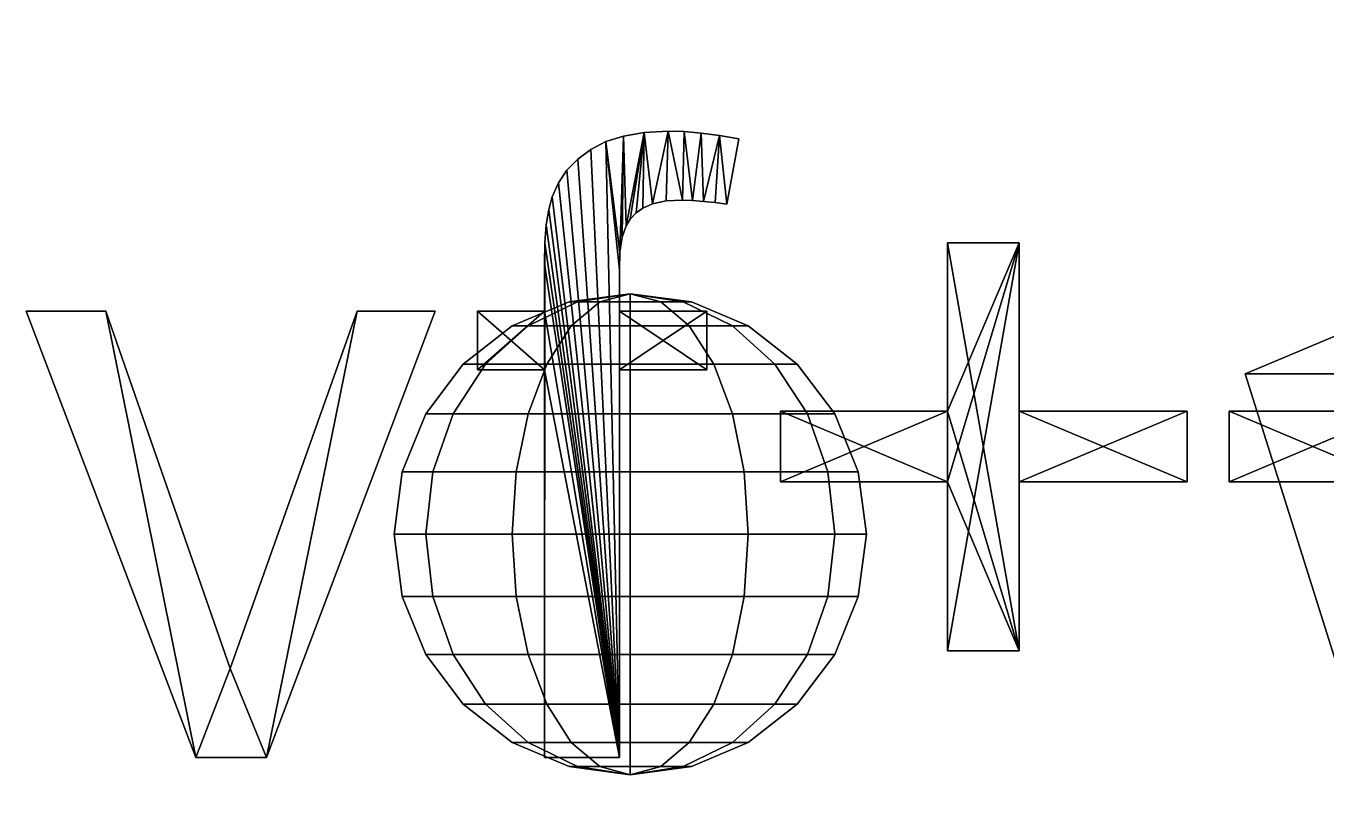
# Model space of a CAD drawing. Header units: metres. Extents: x -1.98 to 4.44, y -0.01 to 2.53.
# Drawn here: x -0.415 to 1.133, y 0.891 to 1.8 of the extents above; entities that cross this region are included whole.
import ezdxf

# ---------------------------------------------------------------- set-up
doc = ezdxf.new("R2010")
doc.units = ezdxf.units.M

msp = doc.modelspace()

# ---------------------------------------------------------------- linework, layer by layer
at = {"layer": '+'}
for points in [[(0.6819, 1.3417, 0.4981), (0.7669, 1.0568, 0.4981), (0.6819, 1.5417, 0.4981)], [(0.6819, 1.5417, 0.4981), (0.7669, 1.0568, 0.4981), (0.7669, 1.5417, 0.4981)], [(0.7669, 1.5417, 0.2264), (0.6819, 1.3417, 0.2264), (0.6819, 1.5417, 0.2264)], [(0.6819, 1.3417, 0.2264), (0.7669, 1.5417, 0.2264), (0.6819, 1.2577, 0.2264)], [(0.6819, 1.2577, 0.2264), (0.7669, 1.5417, 0.2264), (0.6819, 1.0568, 0.2264)], [(0.6819, 1.0568, 0.2264), (0.7669, 1.5417, 0.2264), (0.7669, 1.0568, 0.2264)], [(0.6819, 1.5417, 0.4981), (0.7669, 1.5417, 0.2264), (0.6819, 1.5417, 0.2264)], [(0.7669, 1.5417, 0.2264), (0.6819, 1.5417, 0.4981), (0.7669, 1.5417, 0.4981)], [(0.6819, 1.5417, 0.4981), (0.6819, 1.3417, 0.2264), (0.6819, 1.3417, 0.4981)], [(0.6819, 1.3417, 0.2264), (0.6819, 1.5417, 0.4981), (0.6819, 1.5417, 0.2264)], [(0.7669, 1.5417, 0.4981), (0.7669, 1.0568, 0.4981), (0.7669, 1.2577, 0.4981)], [(0.7669, 1.5417, 0.4981), (0.7669, 1.2577, 0.4981), (0.7669, 1.3417, 0.4981)], [(0.7669, 1.0568, 0.2264), (0.7669, 1.5417, 0.2264), (0.7669, 1.3417, 0.2264)], [(0.7669, 1.5417, 0.2264), (0.7669, 1.3417, 0.4981), (0.7669, 1.3417, 0.2264)], [(0.7669, 1.3417, 0.4981), (0.7669, 1.5417, 0.2264), (0.7669, 1.5417, 0.4981)], [(0.6819, 1.2577, 0.4981), (0.4829, 1.3417, 0.4981), (0.4829, 1.2577, 0.4981)], [(0.4829, 1.3417, 0.4981), (0.6819, 1.2577, 0.4981), (0.6819, 1.3417, 0.4981)], [(0.6819, 1.3417, 0.2264), (0.4829, 1.2577, 0.2264), (0.4829, 1.3417, 0.2264)], [(0.4829, 1.2577, 0.2264), (0.6819, 1.3417, 0.2264), (0.6819, 1.2577, 0.2264)], [(0.4829, 1.3417, 0.4981), (0.6819, 1.3417, 0.2264), (0.4829, 1.3417, 0.2264)], [(0.6819, 1.3417, 0.2264), (0.4829, 1.3417, 0.4981), (0.6819, 1.3417, 0.4981)], [(0.4829, 1.3417, 0.4981), (0.4829, 1.2577, 0.2264), (0.4829, 1.2577, 0.4981)], [(0.4829, 1.2577, 0.2264), (0.4829, 1.3417, 0.4981), (0.4829, 1.3417, 0.2264)], [(0.6819, 1.2577, 0.4981), (0.7669, 1.0568, 0.4981), (0.6819, 1.3417, 0.4981)], [(0.9669, 1.2577, 0.4981), (0.7669, 1.3417, 0.4981), (0.7669, 1.2577, 0.4981)], [(0.7669, 1.3417, 0.4981), (0.9669, 1.2577, 0.4981), (0.9669, 1.3417, 0.4981)], [(0.9669, 1.3417, 0.2264), (0.7669, 1.2577, 0.2264), (0.7669, 1.3417, 0.2264)], [(0.7669, 1.2577, 0.2264), (0.9669, 1.3417, 0.2264), (0.9669, 1.2577, 0.2264)], [(0.7669, 1.0568, 0.2264), (0.7669, 1.3417, 0.2264), (0.7669, 1.2577, 0.2264)], [(0.7669, 1.3417, 0.4981), (0.9669, 1.3417, 0.2264), (0.7669, 1.3417, 0.2264)], [(0.9669, 1.3417, 0.2264), (0.7669, 1.3417, 0.4981), (0.9669, 1.3417, 0.4981)], [(0.9669, 1.3417, 0.2264), (0.9669, 1.2577, 0.4981), (0.9669, 1.2577, 0.2264)], [(0.9669, 1.2577, 0.4981), (0.9669, 1.3417, 0.2264), (0.9669, 1.3417, 0.4981)], [(1.2159, 1.2577, 0.4981), (1.0169, 1.3417, 0.4981), (1.0169, 1.2577, 0.4981)], [(1.0169, 1.3417, 0.4981), (1.2159, 1.2577, 0.4981), (1.2159, 1.3417, 0.4981)], [(1.2159, 1.3417, 0.2264), (1.0169, 1.2577, 0.2264), (1.0169, 1.3417, 0.2264)], [(1.0169, 1.2577, 0.2264), (1.2159, 1.3417, 0.2264), (1.2159, 1.2577, 0.2264)], [(1.0169, 1.3417, 0.4981), (1.2159, 1.3417, 0.2264), (1.0169, 1.3417, 0.2264)], [(1.2159, 1.3417, 0.2264), (1.0169, 1.3417, 0.4981), (1.2159, 1.3417, 0.4981)], [(1.0169, 1.3417, 0.4981), (1.0169, 1.2577, 0.2264), (1.0169, 1.2577, 0.4981)], [(1.0169, 1.2577, 0.2264), (1.0169, 1.3417, 0.4981), (1.0169, 1.3417, 0.2264)], [(0.6819, 1.2577, 0.4981), (0.4829, 1.2577, 0.2264), (0.6819, 1.2577, 0.2264)], [(0.4829, 1.2577, 0.2264), (0.6819, 1.2577, 0.4981), (0.4829, 1.2577, 0.4981)], [(0.7669, 1.0568, 0.4981), (0.6819, 1.2577, 0.4981), (0.6819, 1.0568, 0.4981)], [(0.6819, 1.2577, 0.4981), (0.6819, 1.0568, 0.2264), (0.6819, 1.0568, 0.4981)], [(0.6819, 1.0568, 0.2264), (0.6819, 1.2577, 0.4981), (0.6819, 1.2577, 0.2264)], [(0.9669, 1.2577, 0.4981), (0.7669, 1.2577, 0.2264), (0.9669, 1.2577, 0.2264)], [(0.7669, 1.2577, 0.2264), (0.9669, 1.2577, 0.4981), (0.7669, 1.2577, 0.4981)], [(0.7669, 1.2577, 0.2264), (0.7669, 1.0568, 0.4981), (0.7669, 1.0568, 0.2264)], [(0.7669, 1.0568, 0.4981), (0.7669, 1.2577, 0.2264), (0.7669, 1.2577, 0.4981)], [(1.2159, 1.2577, 0.4981), (1.0169, 1.2577, 0.2264), (1.2159, 1.2577, 0.2264)], [(1.0169, 1.2577, 0.2264), (1.2159, 1.2577, 0.4981), (1.0169, 1.2577, 0.4981)], [(0.7669, 1.0568, 0.4981), (0.6819, 1.0568, 0.2264), (0.7669, 1.0568, 0.2264)], [(0.6819, 1.0568, 0.2264), (0.7669, 1.0568, 0.4981), (0.6819, 1.0568, 0.4981)]]:
    msp.add_3dface(points, dxfattribs=at)
at = {"layer": 'box'}
for points in [[(2.4249, 0.517, 2.4723), (2.0206, 1.7997, 2.2389), (1.0359, 1.3859, 1.6703), (1.4402, 0.1032, 1.9038)], [(1.6809, 1.3859, 0.5532), (1.0359, 1.3859, 1.6703), (2.0206, 1.7997, 2.2389), (2.6656, 1.7997, 1.1217)], [(1.4402, 0.1032, 1.9038), (1.0359, 1.3859, 1.6703), (1.6809, 1.3859, 0.5532), (2.0852, 0.1032, 0.7866)]]:
    msp.add_3dface(points, dxfattribs=at)
at = {"layer": 'f'}
for points in [[(0.2963, 1.6687, 0.4981), (0.2993, 1.5622, 0.4981), (0.3208, 1.6732, 0.4981)], [(0.2993, 1.5622, 0.2264), (0.2963, 1.6687, 0.2264), (0.3208, 1.6732, 0.2264)], [(0.2963, 1.6687, 0.4981), (0.3208, 1.6732, 0.2264), (0.2963, 1.6687, 0.2264)], [(0.3208, 1.6732, 0.2264), (0.2963, 1.6687, 0.4981), (0.3208, 1.6732, 0.4981)], [(0.3208, 1.6732, 0.4981), (0.2993, 1.5622, 0.4981), (0.3043, 1.5702, 0.4981)], [(0.2993, 1.5622, 0.2264), (0.3208, 1.6732, 0.2264), (0.3043, 1.5702, 0.2264)], [(0.3208, 1.6732, 0.4981), (0.3043, 1.5702, 0.4981), (0.3113, 1.5777, 0.4981)], [(0.3043, 1.5702, 0.2264), (0.3208, 1.6732, 0.2264), (0.3113, 1.5777, 0.2264)], [(0.3208, 1.6732, 0.4981), (0.3113, 1.5777, 0.4981), (0.3193, 1.5832, 0.4981)], [(0.3113, 1.5777, 0.2264), (0.3208, 1.6732, 0.2264), (0.3193, 1.5832, 0.2264)], [(0.3208, 1.6732, 0.4981), (0.3193, 1.5832, 0.4981), (0.3308, 1.5882, 0.4981)], [(0.3193, 1.5832, 0.2264), (0.3208, 1.6732, 0.2264), (0.3308, 1.5882, 0.2264)], [(0.3208, 1.6732, 0.4981), (0.3308, 1.5882, 0.4981), (0.3493, 1.6747, 0.4981)], [(0.3308, 1.5882, 0.2264), (0.3208, 1.6732, 0.2264), (0.3493, 1.6747, 0.2264)], [(0.3208, 1.6732, 0.4981), (0.3493, 1.6747, 0.2264), (0.3208, 1.6732, 0.2264)], [(0.3493, 1.6747, 0.2264), (0.3208, 1.6732, 0.4981), (0.3493, 1.6747, 0.4981)], [(0.3493, 1.6747, 0.4981), (0.3308, 1.5882, 0.4981), (0.3468, 1.5917, 0.4981)], [(0.3308, 1.5882, 0.2264), (0.3493, 1.6747, 0.2264), (0.3468, 1.5917, 0.2264)], [(0.3493, 1.6747, 0.4981), (0.3468, 1.5917, 0.4981), (0.3663, 1.5927, 0.4981)], [(0.3468, 1.5917, 0.2264), (0.3493, 1.6747, 0.2264), (0.3663, 1.5927, 0.2264)], [(0.3493, 1.6747, 0.4981), (0.3663, 1.5927, 0.4981), (0.3683, 1.6742, 0.4981)], [(0.3663, 1.5927, 0.2264), (0.3493, 1.6747, 0.2264), (0.3683, 1.6742, 0.2264)], [(0.3493, 1.6747, 0.4981), (0.3683, 1.6742, 0.2264), (0.3493, 1.6747, 0.2264)], [(0.3683, 1.6742, 0.2264), (0.3493, 1.6747, 0.4981), (0.3683, 1.6742, 0.4981)], [(0.3683, 1.6742, 0.4981), (0.3663, 1.5927, 0.4981), (0.3783, 1.5922, 0.4981)], [(0.3663, 1.5927, 0.2264), (0.3683, 1.6742, 0.2264), (0.3783, 1.5922, 0.2264)], [(0.3683, 1.6742, 0.4981), (0.3783, 1.5922, 0.4981), (0.3888, 1.6722, 0.4981)], [(0.3783, 1.5922, 0.2264), (0.3683, 1.6742, 0.2264), (0.3888, 1.6722, 0.2264)], [(0.3683, 1.6742, 0.4981), (0.3888, 1.6722, 0.2264), (0.3683, 1.6742, 0.2264)], [(0.3888, 1.6722, 0.2264), (0.3683, 1.6742, 0.4981), (0.3888, 1.6722, 0.4981)], [(0.3888, 1.6722, 0.4981), (0.3783, 1.5922, 0.4981), (0.3913, 1.5912, 0.4981)], [(0.3783, 1.5922, 0.2264), (0.3888, 1.6722, 0.2264), (0.3913, 1.5912, 0.2264)], [(0.3888, 1.6722, 0.4981), (0.3913, 1.5912, 0.4981), (0.4103, 1.6697, 0.4981)], [(0.3913, 1.5912, 0.2264), (0.3888, 1.6722, 0.2264), (0.4103, 1.6697, 0.2264)], [(0.3888, 1.6722, 0.4981), (0.4103, 1.6697, 0.2264), (0.3888, 1.6722, 0.2264)], [(0.4103, 1.6697, 0.2264), (0.3888, 1.6722, 0.4981), (0.4103, 1.6697, 0.4981)], [(0.2573, 1.6527, 0.4981), (0.2913, 0.9297, 0.4981), (0.2753, 1.6622, 0.4981)], [(0.2913, 0.9297, 0.2264), (0.2573, 1.6527, 0.2264), (0.2753, 1.6622, 0.2264)], [(0.2573, 1.6527, 0.4981), (0.2753, 1.6622, 0.2264), (0.2573, 1.6527, 0.2264)], [(0.2753, 1.6622, 0.2264), (0.2573, 1.6527, 0.4981), (0.2753, 1.6622, 0.4981)], [(0.2753, 1.6622, 0.4981), (0.2918, 1.5307, 0.4981), (0.2963, 1.6687, 0.4981)], [(0.2918, 1.5307, 0.2264), (0.2753, 1.6622, 0.2264), (0.2963, 1.6687, 0.2264)], [(0.2753, 1.6622, 0.4981), (0.2963, 1.6687, 0.2264), (0.2753, 1.6622, 0.2264)], [(0.2963, 1.6687, 0.2264), (0.2753, 1.6622, 0.4981), (0.2963, 1.6687, 0.4981)], [(0.2753, 1.6622, 0.4981), (0.2913, 0.9297, 0.4981), (0.2913, 1.5097, 0.4981)], [(0.2753, 1.6622, 0.4981), (0.2913, 1.5097, 0.4981), (0.2918, 1.5307, 0.4981)], [(0.2753, 1.6622, 0.2264), (0.2918, 1.5307, 0.2264), (0.2913, 1.5097, 0.2264)], [(0.2913, 0.9297, 0.2264), (0.2753, 1.6622, 0.2264), (0.2913, 1.5097, 0.2264)], [(0.2963, 1.6687, 0.4981), (0.2918, 1.5307, 0.4981), (0.2948, 1.5487, 0.4981)], [(0.2918, 1.5307, 0.2264), (0.2963, 1.6687, 0.2264), (0.2948, 1.5487, 0.2264)], [(0.2963, 1.6687, 0.4981), (0.2948, 1.5487, 0.4981), (0.2993, 1.5622, 0.4981)], [(0.2948, 1.5487, 0.2264), (0.2963, 1.6687, 0.2264), (0.2993, 1.5622, 0.2264)], [(0.4103, 1.6697, 0.4981), (0.3913, 1.5912, 0.4981), (0.4053, 1.5897, 0.4981)], [(0.3913, 1.5912, 0.2264), (0.4103, 1.6697, 0.2264), (0.4053, 1.5897, 0.2264)], [(0.4103, 1.6697, 0.4981), (0.4053, 1.5897, 0.4981), (0.4193, 1.5877, 0.4981)], [(0.4053, 1.5897, 0.2264), (0.4103, 1.6697, 0.2264), (0.4193, 1.5877, 0.2264)], [(0.4103, 1.6697, 0.4981), (0.4193, 1.5877, 0.4981), (0.4333, 1.6657, 0.4981)], [(0.4193, 1.5877, 0.2264), (0.4103, 1.6697, 0.2264), (0.4333, 1.6657, 0.2264)], [(0.4103, 1.6697, 0.4981), (0.4333, 1.6657, 0.2264), (0.4103, 1.6697, 0.2264)], [(0.4333, 1.6657, 0.2264), (0.4103, 1.6697, 0.4981), (0.4333, 1.6657, 0.4981)], [(0.4333, 1.6657, 0.2264), (0.4193, 1.5877, 0.4981), (0.4193, 1.5877, 0.2264)], [(0.4193, 1.5877, 0.4981), (0.4333, 1.6657, 0.2264), (0.4333, 1.6657, 0.4981)], [(0.2288, 1.6282, 0.4981), (0.2913, 0.9297, 0.4981), (0.2418, 1.6412, 0.4981)], [(0.2913, 0.9297, 0.2264), (0.2288, 1.6282, 0.2264), (0.2418, 1.6412, 0.2264)], [(0.2418, 1.6412, 0.4981), (0.2288, 1.6282, 0.2264), (0.2288, 1.6282, 0.4981)], [(0.2288, 1.6282, 0.2264), (0.2418, 1.6412, 0.4981), (0.2418, 1.6412, 0.2264)], [(0.2418, 1.6412, 0.4981), (0.2913, 0.9297, 0.4981), (0.2573, 1.6527, 0.4981)], [(0.2913, 0.9297, 0.2264), (0.2418, 1.6412, 0.2264), (0.2573, 1.6527, 0.2264)], [(0.2418, 1.6412, 0.4981), (0.2573, 1.6527, 0.2264), (0.2418, 1.6412, 0.2264)], [(0.2573, 1.6527, 0.2264), (0.2418, 1.6412, 0.4981), (0.2573, 1.6527, 0.4981)], [(0.2188, 1.6132, 0.4981), (0.2913, 0.9297, 0.4981), (0.2288, 1.6282, 0.4981)], [(0.2913, 0.9297, 0.2264), (0.2188, 1.6132, 0.2264), (0.2288, 1.6282, 0.2264)], [(0.2288, 1.6282, 0.4981), (0.2188, 1.6132, 0.2264), (0.2188, 1.6132, 0.4981)], [(0.2188, 1.6132, 0.2264), (0.2288, 1.6282, 0.4981), (0.2288, 1.6282, 0.2264)], [(0.2113, 1.5967, 0.4981), (0.2913, 0.9297, 0.4981), (0.2188, 1.6132, 0.4981)], [(0.2913, 0.9297, 0.2264), (0.2113, 1.5967, 0.2264), (0.2188, 1.6132, 0.2264)], [(0.2188, 1.6132, 0.4981), (0.2113, 1.5967, 0.2264), (0.2113, 1.5967, 0.4981)], [(0.2113, 1.5967, 0.2264), (0.2188, 1.6132, 0.4981), (0.2188, 1.6132, 0.2264)], [(0.2073, 1.5817, 0.4981), (0.2913, 0.9297, 0.4981), (0.2113, 1.5967, 0.4981)], [(0.2913, 0.9297, 0.2264), (0.2073, 1.5817, 0.2264), (0.2113, 1.5967, 0.2264)], [(0.2113, 1.5967, 0.4981), (0.2073, 1.5817, 0.2264), (0.2073, 1.5817, 0.4981)], [(0.2073, 1.5817, 0.2264), (0.2113, 1.5967, 0.4981), (0.2113, 1.5967, 0.2264)], [(0.2043, 1.5632, 0.4981), (0.2913, 0.9297, 0.4981), (0.2073, 1.5817, 0.4981)], [(0.2913, 0.9297, 0.2264), (0.2043, 1.5632, 0.2264), (0.2073, 1.5817, 0.2264)], [(0.2073, 1.5817, 0.4981), (0.2043, 1.5632, 0.2264), (0.2043, 1.5632, 0.4981)], [(0.2043, 1.5632, 0.2264), (0.2073, 1.5817, 0.4981), (0.2073, 1.5817, 0.2264)], [(0.3193, 1.5832, 0.4981), (0.3113, 1.5777, 0.2264), (0.3193, 1.5832, 0.2264)], [(0.3113, 1.5777, 0.2264), (0.3193, 1.5832, 0.4981), (0.3113, 1.5777, 0.4981)], [(0.3308, 1.5882, 0.4981), (0.3193, 1.5832, 0.2264), (0.3308, 1.5882, 0.2264)], [(0.3193, 1.5832, 0.2264), (0.3308, 1.5882, 0.4981), (0.3193, 1.5832, 0.4981)], [(0.3468, 1.5917, 0.4981), (0.3308, 1.5882, 0.2264), (0.3468, 1.5917, 0.2264)], [(0.3308, 1.5882, 0.2264), (0.3468, 1.5917, 0.4981), (0.3308, 1.5882, 0.4981)], [(0.3663, 1.5927, 0.4981), (0.3468, 1.5917, 0.2264), (0.3663, 1.5927, 0.2264)], [(0.3468, 1.5917, 0.2264), (0.3663, 1.5927, 0.4981), (0.3468, 1.5917, 0.4981)], [(0.3783, 1.5922, 0.4981), (0.3663, 1.5927, 0.2264), (0.3783, 1.5922, 0.2264)], [(0.3663, 1.5927, 0.2264), (0.3783, 1.5922, 0.4981), (0.3663, 1.5927, 0.4981)], [(0.3913, 1.5912, 0.4981), (0.3783, 1.5922, 0.2264), (0.3913, 1.5912, 0.2264)], [(0.3783, 1.5922, 0.2264), (0.3913, 1.5912, 0.4981), (0.3783, 1.5922, 0.4981)], [(0.4053, 1.5897, 0.4981), (0.3913, 1.5912, 0.2264), (0.4053, 1.5897, 0.2264)], [(0.3913, 1.5912, 0.2264), (0.4053, 1.5897, 0.4981), (0.3913, 1.5912, 0.4981)], [(0.4193, 1.5877, 0.4981), (0.4053, 1.5897, 0.2264), (0.4193, 1.5877, 0.2264)], [(0.4053, 1.5897, 0.2264), (0.4193, 1.5877, 0.4981), (0.4053, 1.5897, 0.4981)], [(0.3043, 1.5702, 0.2264), (0.2993, 1.5622, 0.4981), (0.2993, 1.5622, 0.2264)], [(0.2993, 1.5622, 0.4981), (0.3043, 1.5702, 0.2264), (0.3043, 1.5702, 0.4981)], [(0.3113, 1.5777, 0.2264), (0.3043, 1.5702, 0.4981), (0.3043, 1.5702, 0.2264)], [(0.3043, 1.5702, 0.4981), (0.3113, 1.5777, 0.2264), (0.3113, 1.5777, 0.4981)], [(0.2028, 1.5417, 0.4981), (0.2913, 0.9297, 0.4981), (0.2043, 1.5632, 0.4981)], [(0.2913, 0.9297, 0.2264), (0.2028, 1.5417, 0.2264), (0.2043, 1.5632, 0.2264)], [(0.2043, 1.5632, 0.4981), (0.2028, 1.5417, 0.2264), (0.2028, 1.5417, 0.4981)], [(0.2028, 1.5417, 0.2264), (0.2043, 1.5632, 0.4981), (0.2043, 1.5632, 0.2264)], [(0.2948, 1.5487, 0.2264), (0.2918, 1.5307, 0.4981), (0.2918, 1.5307, 0.2264)], [(0.2918, 1.5307, 0.4981), (0.2948, 1.5487, 0.2264), (0.2948, 1.5487, 0.4981)], [(0.2993, 1.5622, 0.2264), (0.2948, 1.5487, 0.4981), (0.2948, 1.5487, 0.2264)], [(0.2948, 1.5487, 0.4981), (0.2993, 1.5622, 0.2264), (0.2993, 1.5622, 0.4981)], [(0.2023, 1.5167, 0.4981), (0.2913, 0.9297, 0.4981), (0.2028, 1.5417, 0.4981)], [(0.2028, 1.5417, 0.2264), (0.2023, 1.4607, 0.2264), (0.2023, 1.5167, 0.2264)], [(0.2023, 1.4607, 0.2264), (0.2028, 1.5417, 0.2264), (0.2023, 1.3907, 0.2264)], [(0.2023, 1.3907, 0.2264), (0.2028, 1.5417, 0.2264), (0.2023, 0.9297, 0.2264)], [(0.2023, 0.9297, 0.2264), (0.2028, 1.5417, 0.2264), (0.2913, 0.9297, 0.2264)], [(0.2028, 1.5417, 0.4981), (0.2023, 1.5167, 0.2264), (0.2023, 1.5167, 0.4981)], [(0.2023, 1.5167, 0.2264), (0.2028, 1.5417, 0.4981), (0.2028, 1.5417, 0.2264)], [(0.2918, 1.5307, 0.2264), (0.2913, 1.5097, 0.4981), (0.2913, 1.5097, 0.2264)], [(0.2913, 1.5097, 0.4981), (0.2918, 1.5307, 0.2264), (0.2918, 1.5307, 0.4981)], [(0.2023, 1.4607, 0.4981), (0.2913, 0.9297, 0.4981), (0.2023, 1.5167, 0.4981)], [(0.2023, 1.5167, 0.4981), (0.2023, 1.4607, 0.2264), (0.2023, 1.4607, 0.4981)], [(0.2023, 1.4607, 0.2264), (0.2023, 1.5167, 0.4981), (0.2023, 1.5167, 0.2264)], [(0.2913, 1.5097, 0.4981), (0.2913, 0.9297, 0.4981), (0.2913, 1.3907, 0.4981)], [(0.2913, 1.5097, 0.4981), (0.2913, 1.3907, 0.4981), (0.2913, 1.4607, 0.4981)], [(0.2913, 0.9297, 0.2264), (0.2913, 1.5097, 0.2264), (0.2913, 1.4607, 0.2264)], [(0.2913, 1.5097, 0.2264), (0.2913, 1.4607, 0.4981), (0.2913, 1.4607, 0.2264)], [(0.2913, 1.4607, 0.4981), (0.2913, 1.5097, 0.2264), (0.2913, 1.5097, 0.4981)], [(0.2023, 1.3907, 0.4981), (0.1223, 1.4607, 0.4981), (0.1223, 1.3907, 0.4981)], [(0.1223, 1.4607, 0.4981), (0.2023, 1.3907, 0.4981), (0.2023, 1.4607, 0.4981)], [(0.2023, 1.4607, 0.2264), (0.1223, 1.3907, 0.2264), (0.1223, 1.4607, 0.2264)], [(0.1223, 1.3907, 0.2264), (0.2023, 1.4607, 0.2264), (0.2023, 1.3907, 0.2264)], [(0.1223, 1.4607, 0.4981), (0.2023, 1.4607, 0.2264), (0.1223, 1.4607, 0.2264)], [(0.2023, 1.4607, 0.2264), (0.1223, 1.4607, 0.4981), (0.2023, 1.4607, 0.4981)], [(0.1223, 1.4607, 0.4981), (0.1223, 1.3907, 0.2264), (0.1223, 1.3907, 0.4981)], [(0.1223, 1.3907, 0.2264), (0.1223, 1.4607, 0.4981), (0.1223, 1.4607, 0.2264)], [(0.2023, 1.3907, 0.4981), (0.2913, 0.9297, 0.4981), (0.2023, 1.4607, 0.4981)], [(0.3953, 1.3907, 0.4981), (0.2913, 1.4607, 0.4981), (0.2913, 1.3907, 0.4981)], [(0.2913, 1.4607, 0.4981), (0.3953, 1.3907, 0.4981), (0.3953, 1.4607, 0.4981)], [(0.3953, 1.4607, 0.2264), (0.2913, 1.3907, 0.2264), (0.2913, 1.4607, 0.2264)], [(0.2913, 1.3907, 0.2264), (0.3953, 1.4607, 0.2264), (0.3953, 1.3907, 0.2264)], [(0.2913, 0.9297, 0.2264), (0.2913, 1.4607, 0.2264), (0.2913, 1.3907, 0.2264)], [(0.2913, 1.4607, 0.4981), (0.3953, 1.4607, 0.2264), (0.2913, 1.4607, 0.2264)], [(0.3953, 1.4607, 0.2264), (0.2913, 1.4607, 0.4981), (0.3953, 1.4607, 0.4981)], [(0.3953, 1.4607, 0.2264), (0.3953, 1.3907, 0.4981), (0.3953, 1.3907, 0.2264)], [(0.3953, 1.3907, 0.4981), (0.3953, 1.4607, 0.2264), (0.3953, 1.4607, 0.4981)], [(0.2023, 1.3907, 0.4981), (0.1223, 1.3907, 0.2264), (0.2023, 1.3907, 0.2264)], [(0.1223, 1.3907, 0.2264), (0.2023, 1.3907, 0.4981), (0.1223, 1.3907, 0.4981)], [(0.2913, 0.9297, 0.4981), (0.2023, 1.3907, 0.4981), (0.2023, 0.9297, 0.4981)], [(0.2023, 1.3907, 0.4981), (0.2023, 0.9297, 0.2264), (0.2023, 0.9297, 0.4981)], [(0.2023, 0.9297, 0.2264), (0.2023, 1.3907, 0.4981), (0.2023, 1.3907, 0.2264)], [(0.3953, 1.3907, 0.4981), (0.2913, 1.3907, 0.2264), (0.3953, 1.3907, 0.2264)], [(0.2913, 1.3907, 0.2264), (0.3953, 1.3907, 0.4981), (0.2913, 1.3907, 0.4981)], [(0.2913, 1.3907, 0.2264), (0.2913, 0.9297, 0.4981), (0.2913, 0.9297, 0.2264)], [(0.2913, 0.9297, 0.4981), (0.2913, 1.3907, 0.2264), (0.2913, 1.3907, 0.4981)], [(0.2913, 0.9297, 0.4981), (0.2023, 0.9297, 0.2264), (0.2913, 0.9297, 0.2264)], [(0.2023, 0.9297, 0.2264), (0.2913, 0.9297, 0.4981), (0.2023, 0.9297, 0.4981)]]:
    msp.add_3dface(points, dxfattribs=at)
at = {"layer": 'sphere'}
for points in [[(0.1826, 1.4431, -0.8221), (0.2413, 1.4717, -0.8572), (0.2315, 1.4717, -0.8949), (0.1638, 1.4431, -0.8949)], [(0.1638, 1.4431, -0.8949), (0.2315, 1.4717, -0.8949), (0.2413, 1.4717, -0.9326), (0.1826, 1.4431, -0.9677)], [(0.234, 1.4431, -0.7688), (0.2679, 1.4717, -0.8297), (0.2413, 1.4717, -0.8572), (0.1826, 1.4431, -0.8221)], [(0.1826, 1.4431, -0.9677), (0.2413, 1.4717, -0.9326), (0.2679, 1.4717, -0.9602), (0.234, 1.4431, -1.021)], [(0.3043, 1.4814, -0.8949), (0.2315, 1.4717, -0.8949), (0.2413, 1.4717, -0.8572)], [(0.3043, 1.4814, -0.8949), (0.2413, 1.4717, -0.9326), (0.2315, 1.4717, -0.8949)], [(0.3043, 1.4431, -0.7493), (0.3043, 1.4717, -0.8196), (0.2679, 1.4717, -0.8297), (0.234, 1.4431, -0.7688)], [(0.234, 1.4431, -1.021), (0.2679, 1.4717, -0.9602), (0.3043, 1.4717, -0.9703), (0.3043, 1.4431, -1.0405)], [(0.3043, 1.4814, -0.8949), (0.2413, 1.4717, -0.8572), (0.2679, 1.4717, -0.8297)], [(0.3043, 1.4814, -0.8949), (0.2679, 1.4717, -0.9602), (0.2413, 1.4717, -0.9326)], [(0.3043, 1.4814, -0.8949), (0.2679, 1.4717, -0.8297), (0.3043, 1.4717, -0.8196)], [(0.3043, 1.4814, -0.8949), (0.3043, 1.4717, -0.9703), (0.2679, 1.4717, -0.9602)], [(0.3043, 1.4814, -0.8949), (0.3672, 1.4717, -0.8572), (0.377, 1.4717, -0.8949)], [(0.3043, 1.4814, -0.8949), (0.3406, 1.4717, -0.8297), (0.3672, 1.4717, -0.8572)], [(0.3043, 1.4814, -0.8949), (0.3043, 1.4717, -0.8196), (0.3406, 1.4717, -0.8297)], [(0.3043, 1.4814, -0.8949), (0.3406, 1.4717, -0.9602), (0.3043, 1.4717, -0.9703)], [(0.3043, 1.4814, -0.8949), (0.3672, 1.4717, -0.9326), (0.3406, 1.4717, -0.9602)], [(0.3043, 1.4814, -0.8949), (0.377, 1.4717, -0.8949), (0.3672, 1.4717, -0.9326)], [(0.3745, 1.4431, -0.7688), (0.3406, 1.4717, -0.8297), (0.3043, 1.4717, -0.8196), (0.3043, 1.4431, -0.7493)], [(0.3043, 1.4431, -1.0405), (0.3043, 1.4717, -0.9703), (0.3406, 1.4717, -0.9602), (0.3745, 1.4431, -1.021)], [(0.4259, 1.4431, -0.8221), (0.3672, 1.4717, -0.8572), (0.3406, 1.4717, -0.8297), (0.3745, 1.4431, -0.7688)], [(0.3745, 1.4431, -1.021), (0.3406, 1.4717, -0.9602), (0.3672, 1.4717, -0.9326), (0.4259, 1.4431, -0.9677)], [(0.4447, 1.4431, -0.8949), (0.377, 1.4717, -0.8949), (0.3672, 1.4717, -0.8572), (0.4259, 1.4431, -0.8221)], [(0.4259, 1.4431, -0.9677), (0.3672, 1.4717, -0.9326), (0.377, 1.4717, -0.8949), (0.4447, 1.4431, -0.8949)], [(0.1322, 1.3976, -0.792), (0.1826, 1.4431, -0.8221), (0.1638, 1.4431, -0.8949), (0.1056, 1.3976, -0.8949)], [(0.1056, 1.3976, -0.8949), (0.1638, 1.4431, -0.8949), (0.1826, 1.4431, -0.9677), (0.1322, 1.3976, -0.9979)], [(0.2049, 1.3976, -0.7166), (0.234, 1.4431, -0.7688), (0.1826, 1.4431, -0.8221), (0.1322, 1.3976, -0.792)], [(0.1322, 1.3976, -0.9979), (0.1826, 1.4431, -0.9677), (0.234, 1.4431, -1.021), (0.2049, 1.3976, -1.0732)], [(0.3043, 1.3976, -0.689), (0.3043, 1.4431, -0.7493), (0.234, 1.4431, -0.7688), (0.2049, 1.3976, -0.7166)], [(0.2049, 1.3976, -1.0732), (0.234, 1.4431, -1.021), (0.3043, 1.4431, -1.0405), (0.3043, 1.3976, -1.1008)], [(0.4036, 1.3976, -0.7166), (0.3745, 1.4431, -0.7688), (0.3043, 1.4431, -0.7493), (0.3043, 1.3976, -0.689)], [(0.3043, 1.3976, -1.1008), (0.3043, 1.4431, -1.0405), (0.3745, 1.4431, -1.021), (0.4036, 1.3976, -1.0732)], [(0.4763, 1.3976, -0.792), (0.4259, 1.4431, -0.8221), (0.3745, 1.4431, -0.7688), (0.4036, 1.3976, -0.7166)], [(0.4036, 1.3976, -1.0732), (0.3745, 1.4431, -1.021), (0.4259, 1.4431, -0.9677), (0.4763, 1.3976, -0.9979)], [(0.5029, 1.3976, -0.8949), (0.4447, 1.4431, -0.8949), (0.4259, 1.4431, -0.8221), (0.4763, 1.3976, -0.792)], [(0.4763, 1.3976, -0.9979), (0.4259, 1.4431, -0.9677), (0.4447, 1.4431, -0.8949), (0.5029, 1.3976, -0.8949)], [(0.0935, 1.3384, -0.7688), (0.1322, 1.3976, -0.792), (0.1056, 1.3976, -0.8949), (0.0609, 1.3384, -0.8949)], [(0.0609, 1.3384, -0.8949), (0.1056, 1.3976, -0.8949), (0.1322, 1.3976, -0.9979), (0.0935, 1.3384, -1.021)], [(0.1826, 1.3384, -0.6765), (0.2049, 1.3976, -0.7166), (0.1322, 1.3976, -0.792), (0.0935, 1.3384, -0.7688)], [(0.0935, 1.3384, -1.021), (0.1322, 1.3976, -0.9979), (0.2049, 1.3976, -1.0732), (0.1826, 1.3384, -1.1133)], [(0.3043, 1.3384, -0.6428), (0.3043, 1.3976, -0.689), (0.2049, 1.3976, -0.7166), (0.1826, 1.3384, -0.6765)], [(0.1826, 1.3384, -1.1133), (0.2049, 1.3976, -1.0732), (0.3043, 1.3976, -1.1008), (0.3043, 1.3384, -1.1471)], [(0.4259, 1.3384, -0.6765), (0.4036, 1.3976, -0.7166), (0.3043, 1.3976, -0.689), (0.3043, 1.3384, -0.6428)], [(0.3043, 1.3384, -1.1471), (0.3043, 1.3976, -1.1008), (0.4036, 1.3976, -1.0732), (0.4259, 1.3384, -1.1133)], [(0.515, 1.3384, -0.7688), (0.4763, 1.3976, -0.792), (0.4036, 1.3976, -0.7166), (0.4259, 1.3384, -0.6765)], [(0.4259, 1.3384, -1.1133), (0.4036, 1.3976, -1.0732), (0.4763, 1.3976, -0.9979), (0.515, 1.3384, -1.021)], [(0.5476, 1.3384, -0.8949), (0.5029, 1.3976, -0.8949), (0.4763, 1.3976, -0.792), (0.515, 1.3384, -0.7688)], [(0.515, 1.3384, -1.021), (0.4763, 1.3976, -0.9979), (0.5029, 1.3976, -0.8949), (0.5476, 1.3384, -0.8949)], [(0.0692, 1.2694, -0.7543), (0.0935, 1.3384, -0.7688), (0.0609, 1.3384, -0.8949), (0.0329, 1.2694, -0.8949)], [(0.0329, 1.2694, -0.8949), (0.0609, 1.3384, -0.8949), (0.0935, 1.3384, -1.021), (0.0692, 1.2694, -1.0356)], [(0.1686, 1.2694, -0.6514), (0.1826, 1.3384, -0.6765), (0.0935, 1.3384, -0.7688), (0.0692, 1.2694, -0.7543)], [(0.0692, 1.2694, -1.0356), (0.0935, 1.3384, -1.021), (0.1826, 1.3384, -1.1133), (0.1686, 1.2694, -1.1385)], [(0.3043, 1.2694, -0.6137), (0.3043, 1.3384, -0.6428), (0.1826, 1.3384, -0.6765), (0.1686, 1.2694, -0.6514)], [(0.1686, 1.2694, -1.1385), (0.1826, 1.3384, -1.1133), (0.3043, 1.3384, -1.1471), (0.3043, 1.2694, -1.1762)], [(0.4399, 1.2694, -0.6514), (0.4259, 1.3384, -0.6765), (0.3043, 1.3384, -0.6428), (0.3043, 1.2694, -0.6137)], [(0.3043, 1.2694, -1.1762), (0.3043, 1.3384, -1.1471), (0.4259, 1.3384, -1.1133), (0.4399, 1.2694, -1.1385)], [(0.5393, 1.2694, -0.7543), (0.515, 1.3384, -0.7688), (0.4259, 1.3384, -0.6765), (0.4399, 1.2694, -0.6514)], [(0.4399, 1.2694, -1.1385), (0.4259, 1.3384, -1.1133), (0.515, 1.3384, -1.021), (0.5393, 1.2694, -1.0356)], [(0.5756, 1.2694, -0.8949), (0.5476, 1.3384, -0.8949), (0.515, 1.3384, -0.7688), (0.5393, 1.2694, -0.7543)], [(0.5393, 1.2694, -1.0356), (0.515, 1.3384, -1.021), (0.5476, 1.3384, -0.8949), (0.5756, 1.2694, -0.8949)], [(0.0609, 1.1954, -0.7493), (0.0692, 1.2694, -0.7543), (0.0329, 1.2694, -0.8949), (0.0233, 1.1954, -0.8949)], [(0.0233, 1.1954, -0.8949), (0.0329, 1.2694, -0.8949), (0.0692, 1.2694, -1.0356), (0.0609, 1.1954, -1.0405)], [(0.1638, 1.1954, -0.6428), (0.1686, 1.2694, -0.6514), (0.0692, 1.2694, -0.7543), (0.0609, 1.1954, -0.7493)], [(0.0609, 1.1954, -1.0405), (0.0692, 1.2694, -1.0356), (0.1686, 1.2694, -1.1385), (0.1638, 1.1954, -1.1471)], [(0.3043, 1.1954, -0.6038), (0.3043, 1.2694, -0.6137), (0.1686, 1.2694, -0.6514), (0.1638, 1.1954, -0.6428)], [(0.1638, 1.1954, -1.1471), (0.1686, 1.2694, -1.1385), (0.3043, 1.2694, -1.1762), (0.3043, 1.1954, -1.1861)], [(0.4447, 1.1954, -0.6428), (0.4399, 1.2694, -0.6514), (0.3043, 1.2694, -0.6137), (0.3043, 1.1954, -0.6038)], [(0.3043, 1.1954, -1.1861), (0.3043, 1.2694, -1.1762), (0.4399, 1.2694, -1.1385), (0.4447, 1.1954, -1.1471)], [(0.5476, 1.1954, -0.7493), (0.5393, 1.2694, -0.7543), (0.4399, 1.2694, -0.6514), (0.4447, 1.1954, -0.6428)], [(0.4447, 1.1954, -1.1471), (0.4399, 1.2694, -1.1385), (0.5393, 1.2694, -1.0356), (0.5476, 1.1954, -1.0405)], [(0.5852, 1.1954, -0.8949), (0.5756, 1.2694, -0.8949), (0.5393, 1.2694, -0.7543), (0.5476, 1.1954, -0.7493)], [(0.5476, 1.1954, -1.0405), (0.5393, 1.2694, -1.0356), (0.5756, 1.2694, -0.8949), (0.5852, 1.1954, -0.8949)], [(0.0692, 1.1213, -0.7543), (0.0609, 1.1954, -0.7493), (0.0233, 1.1954, -0.8949), (0.0329, 1.1213, -0.8949)], [(0.0329, 1.1213, -0.8949), (0.0233, 1.1954, -0.8949), (0.0609, 1.1954, -1.0405), (0.0692, 1.1213, -1.0356)], [(0.1686, 1.1213, -0.6514), (0.1638, 1.1954, -0.6428), (0.0609, 1.1954, -0.7493), (0.0692, 1.1213, -0.7543)], [(0.0692, 1.1213, -1.0356), (0.0609, 1.1954, -1.0405), (0.1638, 1.1954, -1.1471), (0.1686, 1.1213, -1.1385)], [(0.3043, 1.1213, -0.6137), (0.3043, 1.1954, -0.6038), (0.1638, 1.1954, -0.6428), (0.1686, 1.1213, -0.6514)], [(0.1686, 1.1213, -1.1385), (0.1638, 1.1954, -1.1471), (0.3043, 1.1954, -1.1861), (0.3043, 1.1213, -1.1762)], [(0.4399, 1.1213, -0.6514), (0.4447, 1.1954, -0.6428), (0.3043, 1.1954, -0.6038), (0.3043, 1.1213, -0.6137)], [(0.3043, 1.1213, -1.1762), (0.3043, 1.1954, -1.1861), (0.4447, 1.1954, -1.1471), (0.4399, 1.1213, -1.1385)], [(0.5393, 1.1213, -0.7543), (0.5476, 1.1954, -0.7493), (0.4447, 1.1954, -0.6428), (0.4399, 1.1213, -0.6514)], [(0.4399, 1.1213, -1.1385), (0.4447, 1.1954, -1.1471), (0.5476, 1.1954, -1.0405), (0.5393, 1.1213, -1.0356)], [(0.5756, 1.1213, -0.8949), (0.5852, 1.1954, -0.8949), (0.5476, 1.1954, -0.7493), (0.5393, 1.1213, -0.7543)], [(0.5393, 1.1213, -1.0356), (0.5476, 1.1954, -1.0405), (0.5852, 1.1954, -0.8949), (0.5756, 1.1213, -0.8949)], [(0.0935, 1.0523, -0.7688), (0.0692, 1.1213, -0.7543), (0.0329, 1.1213, -0.8949), (0.0609, 1.0523, -0.8949)], [(0.0609, 1.0523, -0.8949), (0.0329, 1.1213, -0.8949), (0.0692, 1.1213, -1.0356), (0.0935, 1.0523, -1.021)], [(0.1826, 1.0523, -0.6765), (0.1686, 1.1213, -0.6514), (0.0692, 1.1213, -0.7543), (0.0935, 1.0523, -0.7688)], [(0.0935, 1.0523, -1.021), (0.0692, 1.1213, -1.0356), (0.1686, 1.1213, -1.1385), (0.1826, 1.0523, -1.1133)], [(0.3043, 1.0523, -0.6428), (0.3043, 1.1213, -0.6137), (0.1686, 1.1213, -0.6514), (0.1826, 1.0523, -0.6765)], [(0.1826, 1.0523, -1.1133), (0.1686, 1.1213, -1.1385), (0.3043, 1.1213, -1.1762), (0.3043, 1.0523, -1.1471)], [(0.4259, 1.0523, -0.6765), (0.4399, 1.1213, -0.6514), (0.3043, 1.1213, -0.6137), (0.3043, 1.0523, -0.6428)], [(0.3043, 1.0523, -1.1471), (0.3043, 1.1213, -1.1762), (0.4399, 1.1213, -1.1385), (0.4259, 1.0523, -1.1133)], [(0.515, 1.0523, -0.7688), (0.5393, 1.1213, -0.7543), (0.4399, 1.1213, -0.6514), (0.4259, 1.0523, -0.6765)], [(0.4259, 1.0523, -1.1133), (0.4399, 1.1213, -1.1385), (0.5393, 1.1213, -1.0356), (0.515, 1.0523, -1.021)], [(0.5476, 1.0523, -0.8949), (0.5756, 1.1213, -0.8949), (0.5393, 1.1213, -0.7543), (0.515, 1.0523, -0.7688)], [(0.515, 1.0523, -1.021), (0.5393, 1.1213, -1.0356), (0.5756, 1.1213, -0.8949), (0.5476, 1.0523, -0.8949)], [(0.1322, 0.9931, -0.792), (0.0935, 1.0523, -0.7688), (0.0609, 1.0523, -0.8949), (0.1056, 0.9931, -0.8949)], [(0.1056, 0.9931, -0.8949), (0.0609, 1.0523, -0.8949), (0.0935, 1.0523, -1.021), (0.1322, 0.9931, -0.9979)], [(0.2049, 0.9931, -0.7166), (0.1826, 1.0523, -0.6765), (0.0935, 1.0523, -0.7688), (0.1322, 0.9931, -0.792)], [(0.1322, 0.9931, -0.9979), (0.0935, 1.0523, -1.021), (0.1826, 1.0523, -1.1133), (0.2049, 0.9931, -1.0732)], [(0.3043, 0.9931, -0.689), (0.3043, 1.0523, -0.6428), (0.1826, 1.0523, -0.6765), (0.2049, 0.9931, -0.7166)], [(0.2049, 0.9931, -1.0732), (0.1826, 1.0523, -1.1133), (0.3043, 1.0523, -1.1471), (0.3043, 0.9931, -1.1008)], [(0.4036, 0.9931, -0.7166), (0.4259, 1.0523, -0.6765), (0.3043, 1.0523, -0.6428), (0.3043, 0.9931, -0.689)], [(0.3043, 0.9931, -1.1008), (0.3043, 1.0523, -1.1471), (0.4259, 1.0523, -1.1133), (0.4036, 0.9931, -1.0732)], [(0.4763, 0.9931, -0.792), (0.515, 1.0523, -0.7688), (0.4259, 1.0523, -0.6765), (0.4036, 0.9931, -0.7166)], [(0.4036, 0.9931, -1.0732), (0.4259, 1.0523, -1.1133), (0.515, 1.0523, -1.021), (0.4763, 0.9931, -0.9979)], [(0.5029, 0.9931, -0.8949), (0.5476, 1.0523, -0.8949), (0.515, 1.0523, -0.7688), (0.4763, 0.9931, -0.792)], [(0.4763, 0.9931, -0.9979), (0.515, 1.0523, -1.021), (0.5476, 1.0523, -0.8949), (0.5029, 0.9931, -0.8949)], [(0.1826, 0.9476, -0.8221), (0.1322, 0.9931, -0.792), (0.1056, 0.9931, -0.8949), (0.1638, 0.9476, -0.8949)], [(0.1638, 0.9476, -0.8949), (0.1056, 0.9931, -0.8949), (0.1322, 0.9931, -0.9979), (0.1826, 0.9476, -0.9677)], [(0.234, 0.9476, -0.7688), (0.2049, 0.9931, -0.7166), (0.1322, 0.9931, -0.792), (0.1826, 0.9476, -0.8221)], [(0.1826, 0.9476, -0.9677), (0.1322, 0.9931, -0.9979), (0.2049, 0.9931, -1.0732), (0.234, 0.9476, -1.021)], [(0.3043, 0.9476, -0.7493), (0.3043, 0.9931, -0.689), (0.2049, 0.9931, -0.7166), (0.234, 0.9476, -0.7688)], [(0.234, 0.9476, -1.021), (0.2049, 0.9931, -1.0732), (0.3043, 0.9931, -1.1008), (0.3043, 0.9476, -1.0405)], [(0.3745, 0.9476, -0.7688), (0.4036, 0.9931, -0.7166), (0.3043, 0.9931, -0.689), (0.3043, 0.9476, -0.7493)], [(0.3043, 0.9476, -1.0405), (0.3043, 0.9931, -1.1008), (0.4036, 0.9931, -1.0732), (0.3745, 0.9476, -1.021)], [(0.4259, 0.9476, -0.8221), (0.4763, 0.9931, -0.792), (0.4036, 0.9931, -0.7166), (0.3745, 0.9476, -0.7688)], [(0.3745, 0.9476, -1.021), (0.4036, 0.9931, -1.0732), (0.4763, 0.9931, -0.9979), (0.4259, 0.9476, -0.9677)], [(0.4447, 0.9476, -0.8949), (0.5029, 0.9931, -0.8949), (0.4763, 0.9931, -0.792), (0.4259, 0.9476, -0.8221)], [(0.4259, 0.9476, -0.9677), (0.4763, 0.9931, -0.9979), (0.5029, 0.9931, -0.8949), (0.4447, 0.9476, -0.8949)], [(0.2413, 0.919, -0.8572), (0.1826, 0.9476, -0.8221), (0.1638, 0.9476, -0.8949), (0.2315, 0.919, -0.8949)], [(0.2315, 0.919, -0.8949), (0.1638, 0.9476, -0.8949), (0.1826, 0.9476, -0.9677), (0.2413, 0.919, -0.9326)], [(0.2679, 0.919, -0.8297), (0.234, 0.9476, -0.7688), (0.1826, 0.9476, -0.8221), (0.2413, 0.919, -0.8572)], [(0.2413, 0.919, -0.9326), (0.1826, 0.9476, -0.9677), (0.234, 0.9476, -1.021), (0.2679, 0.919, -0.9602)], [(0.3043, 0.919, -0.8196), (0.3043, 0.9476, -0.7493), (0.234, 0.9476, -0.7688), (0.2679, 0.919, -0.8297)], [(0.2679, 0.919, -0.9602), (0.234, 0.9476, -1.021), (0.3043, 0.9476, -1.0405), (0.3043, 0.919, -0.9703)], [(0.3406, 0.919, -0.8297), (0.3745, 0.9476, -0.7688), (0.3043, 0.9476, -0.7493), (0.3043, 0.919, -0.8196)], [(0.3043, 0.919, -0.9703), (0.3043, 0.9476, -1.0405), (0.3745, 0.9476, -1.021), (0.3406, 0.919, -0.9602)], [(0.3672, 0.919, -0.8572), (0.4259, 0.9476, -0.8221), (0.3745, 0.9476, -0.7688), (0.3406, 0.919, -0.8297)], [(0.3406, 0.919, -0.9602), (0.3745, 0.9476, -1.021), (0.4259, 0.9476, -0.9677), (0.3672, 0.919, -0.9326)], [(0.377, 0.919, -0.8949), (0.4447, 0.9476, -0.8949), (0.4259, 0.9476, -0.8221), (0.3672, 0.919, -0.8572)], [(0.3672, 0.919, -0.9326), (0.4259, 0.9476, -0.9677), (0.4447, 0.9476, -0.8949), (0.377, 0.919, -0.8949)], [(0.3043, 0.9093, -0.8949), (0.2413, 0.919, -0.8572), (0.2315, 0.919, -0.8949)], [(0.3043, 0.9093, -0.8949), (0.2315, 0.919, -0.8949), (0.2413, 0.919, -0.9326)], [(0.3043, 0.9093, -0.8949), (0.2679, 0.919, -0.8297), (0.2413, 0.919, -0.8572)], [(0.3043, 0.9093, -0.8949), (0.2413, 0.919, -0.9326), (0.2679, 0.919, -0.9602)], [(0.3043, 0.9093, -0.8949), (0.3043, 0.919, -0.8196), (0.2679, 0.919, -0.8297)], [(0.3043, 0.9093, -0.8949), (0.2679, 0.919, -0.9602), (0.3043, 0.919, -0.9703)], [(0.3043, 0.9093, -0.8949), (0.377, 0.919, -0.8949), (0.3672, 0.919, -0.8572)], [(0.3043, 0.9093, -0.8949), (0.3672, 0.919, -0.8572), (0.3406, 0.919, -0.8297)], [(0.3043, 0.9093, -0.8949), (0.3406, 0.919, -0.8297), (0.3043, 0.919, -0.8196)], [(0.3043, 0.9093, -0.8949), (0.3043, 0.919, -0.9703), (0.3406, 0.919, -0.9602)], [(0.3043, 0.9093, -0.8949), (0.3406, 0.919, -0.9602), (0.3672, 0.919, -0.9326)], [(0.3043, 0.9093, -0.8949), (0.3672, 0.919, -0.9326), (0.377, 0.919, -0.8949)]]:
    msp.add_3dface(points, dxfattribs=at)
at = {"layer": 'v'}
for points in [[(-0.2127, 0.9297, 0.4981), (-0.3197, 1.4607, 0.4981), (-0.4147, 1.4607, 0.4981)], [(-0.3197, 1.4607, 0.2264), (-0.2127, 0.9297, 0.2264), (-0.4147, 1.4607, 0.2264)], [(-0.4147, 1.4607, 0.4981), (-0.3197, 1.4607, 0.2264), (-0.4147, 1.4607, 0.2264)], [(-0.3197, 1.4607, 0.2264), (-0.4147, 1.4607, 0.4981), (-0.3197, 1.4607, 0.4981)], [(-0.4147, 1.4607, 0.4981), (-0.2127, 0.9297, 0.2264), (-0.2127, 0.9297, 0.4981)], [(-0.2127, 0.9297, 0.2264), (-0.4147, 1.4607, 0.4981), (-0.4147, 1.4607, 0.2264)], [(-0.3197, 1.4607, 0.4981), (-0.2127, 0.9297, 0.4981), (-0.1717, 1.0357, 0.4981)], [(-0.2127, 0.9297, 0.2264), (-0.3197, 1.4607, 0.2264), (-0.1717, 1.0357, 0.2264)], [(-0.3197, 1.4607, 0.2264), (-0.1717, 1.0357, 0.4981), (-0.1717, 1.0357, 0.2264)], [(-0.1717, 1.0357, 0.4981), (-0.3197, 1.4607, 0.2264), (-0.3197, 1.4607, 0.4981)], [(-0.1717, 1.0357, 0.4981), (-0.1287, 0.9297, 0.4981), (-0.0207, 1.4607, 0.4981)], [(-0.1287, 0.9297, 0.2264), (-0.1717, 1.0357, 0.2264), (-0.0207, 1.4607, 0.2264)], [(-0.0207, 1.4607, 0.4981), (-0.1717, 1.0357, 0.2264), (-0.1717, 1.0357, 0.4981)], [(-0.1717, 1.0357, 0.2264), (-0.0207, 1.4607, 0.4981), (-0.0207, 1.4607, 0.2264)], [(-0.0207, 1.4607, 0.4981), (-0.1287, 0.9297, 0.4981), (0.0723, 1.4607, 0.4981)], [(-0.1287, 0.9297, 0.2264), (-0.0207, 1.4607, 0.2264), (0.0723, 1.4607, 0.2264)], [(0.0723, 1.4607, 0.2264), (-0.1287, 0.9297, 0.4981), (-0.1287, 0.9297, 0.2264)], [(-0.1287, 0.9297, 0.4981), (0.0723, 1.4607, 0.2264), (0.0723, 1.4607, 0.4981)], [(-0.0207, 1.4607, 0.4981), (0.0723, 1.4607, 0.2264), (-0.0207, 1.4607, 0.2264)], [(0.0723, 1.4607, 0.2264), (-0.0207, 1.4607, 0.4981), (0.0723, 1.4607, 0.4981)], [(-0.1717, 1.0357, 0.4981), (-0.2127, 0.9297, 0.4981), (-0.1287, 0.9297, 0.4981)], [(-0.2127, 0.9297, 0.2264), (-0.1717, 1.0357, 0.2264), (-0.1287, 0.9297, 0.2264)], [(-0.1287, 0.9297, 0.4981), (-0.2127, 0.9297, 0.2264), (-0.1287, 0.9297, 0.2264)], [(-0.2127, 0.9297, 0.2264), (-0.1287, 0.9297, 0.4981), (-0.2127, 0.9297, 0.4981)]]:
    msp.add_3dface(points, dxfattribs=at)

doc.saveas('drawing.dxf')
